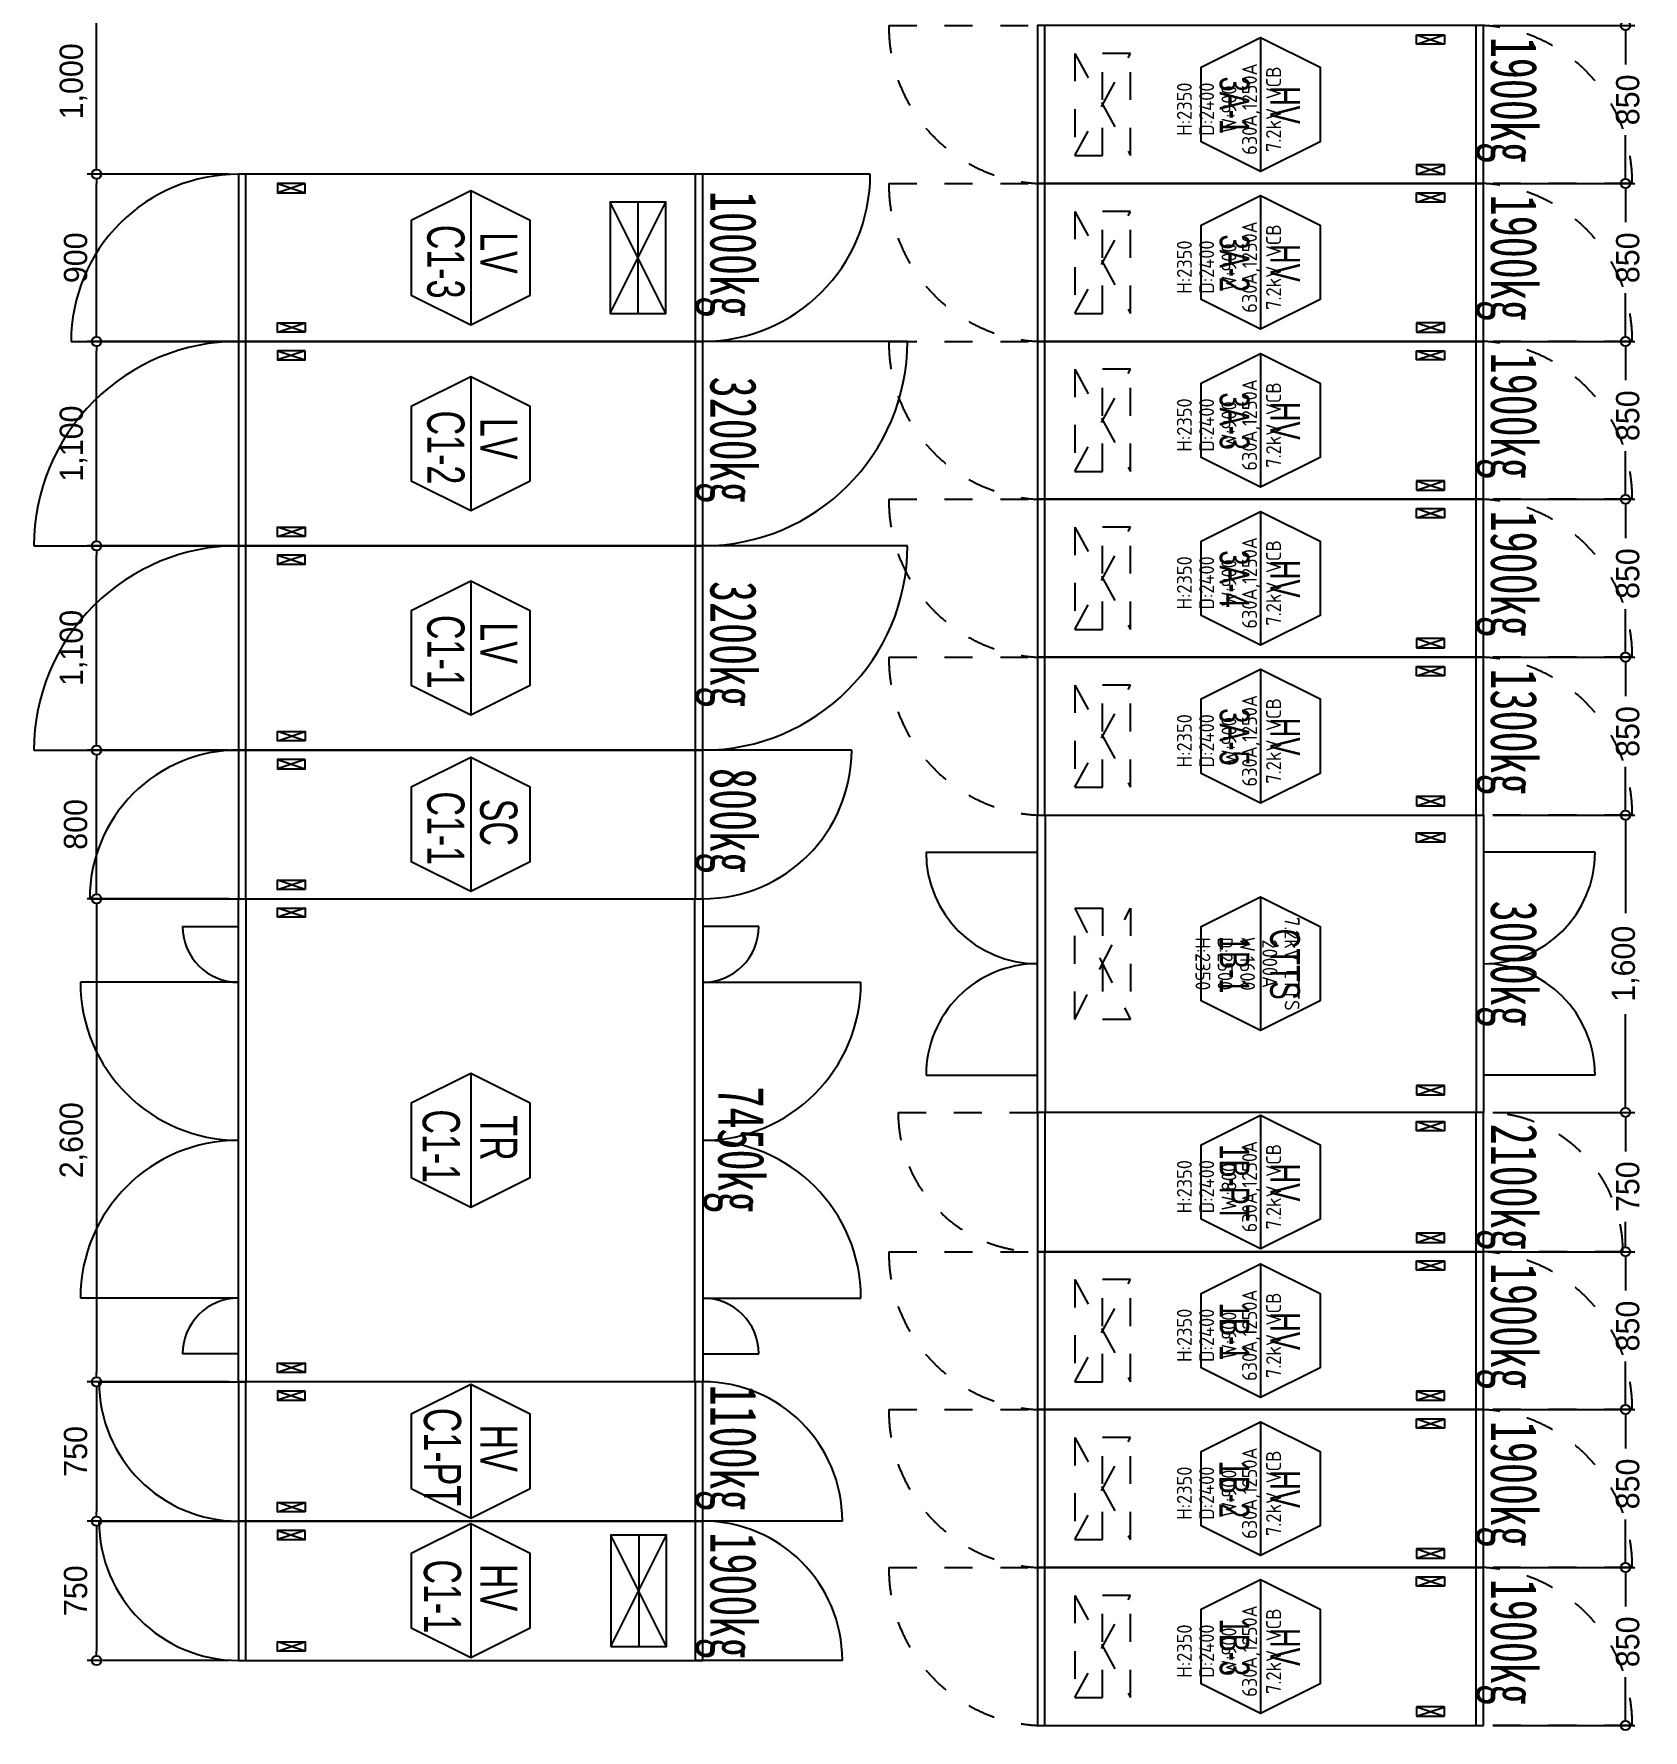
# Model space of a CAD drawing. Header units: millimetres. Extents: x 89978 to 501025, y -351975 to 837171.
# Drawn here: x 113554 to 122212, y -226170 to -217040 of the extents above; entities that cross this region are included whole.
import ezdxf
from ezdxf.enums import TextEntityAlignment as Align

# ---------------------------------------------------------------- set-up
doc = ezdxf.new("R2010")
doc.units = ezdxf.units.MM
doc.header["$LTSCALE"] = 150
doc.linetypes.add('D1', pattern=[3, 1, -1, 1])
doc.layers.get('Defpoints').update_dxf_attribs({"color": 150})
for name, color, linetype in [('------00 Switch Gear', 3, 'Continuous'), ('------00 Switch Gear_Number', 1, 'Continuous'), ('-----36 Dimension', 1, 'Continuous'), ('20251030_전기하중검토', 241, 'Continuous'), ('e-panel-name', 7, 'Continuous')]:
    doc.layers.add(name, color=color, linetype=linetype)
doc.layers.add('NOPLOT', color=191, linetype='Continuous', plot=False)
doc.styles.add('dd', font='')
doc.styles.add('ELEC', font='')
doc.styles.add('Gtx', font='')
doc.styles.add('WD', font='isocp2.shx', dxfattribs={"height": 75, "bigfont": 'whgtxt.shx'})
doc.styles.get('dd').set_extended_font_data('DotumChe')
doc.styles.get('ELEC').set_extended_font_data('Dotum')
doc.styles.get('Gtx').set_extended_font_data('Dotum')
doc.dimstyles.new('ELEC', dxfattribs={"dimscale": 100, "dimtxt": 2, "dimasz": 1, "dimexe": 2, "dimexo": 1, "dimgap": 1, "dimtad": 1, "dimdec": 0, "dimrnd": 0.25, "dimzin": 9, "dimdsep": 32, "dimlunit": 6, "dimtxsty": 'ELEC', "dimblk": 'Z_DOT', "dimcen": 3, "dimclrd": 7, "dimclre": 7, "dimclrt": 3, "dimadec": 0, "dimazin": 0, "dimtfac": 1, "dimtdec": 0, "dimtix": 1, "dimtmove": 2, "dimatfit": 1, "dimfxl": 1, "dimarcsym": 0})

# ---------------------------------------------------------------- blocks, each defined once
blk = doc.blocks.new('_DOTBLANK')
at = {"color": 0, "linetype": 'ByBlock'}
blk.add_line((-0.5, 0), (-1, 0), dxfattribs=at)
blk.add_circle((0, 0), 0.5, dxfattribs=at)
blk = doc.blocks.new('*D779')
at = {"layer": '-----36 Dimension', "color": 0, "lineweight": -2, "transparency": 16777216}
for p, q in [((114601.4, -221695), (113840.8, -221695)), ((113890.8, -221745), (113890.8, -224245)), ((114604.6, -224295), (113840.8, -224295))]:
    blk.add_line(p, q, dxfattribs=at)
at = {"layer": 'Defpoints', "color": 0, "transparency": 16777216}
for p in [(114651.4, -221695, 0), (113890.8, -224295), (114654.6, -224295, 0)]:
    blk.add_point(p, dxfattribs=at)
at = {"layer": '-----36 Dimension', "color": 0, "lineweight": -2, "transparency": 16777216, "xscale": 50, "yscale": 50, "zscale": 50}
for p, rotation in [((113890.8, -221695), 90), ((113890.8, -224295), 270)]:
    blk.add_blockref('_DOTBLANK', p, dxfattribs=dict(at, rotation=rotation))
at = {"layer": '-----36 Dimension', "color": 0, "transparency": 16777216, "insert": (113766.2, -222995), "char_height": 125, "attachment_point": 5, "rotation": 90, "style": 'Gtx'}
blk.add_mtext('2,600', dxfattribs=at)
blk = doc.blocks.new('Z_DOT')
for p, q in [((0, -2), (0, 2)), ((-2, 0), (2, 0))]:
    blk.add_line(p, q)
for radius in [2.5, 1.25]:
    blk.add_circle((0, 0), radius)
blk = doc.blocks.new('*D791')
at = {"layer": '-----36 Dimension', "color": 0, "lineweight": -2, "transparency": 16777216}
for p, q in [((121403.6, -221245), (122167.3, -221245)), ((122117.3, -221295), (122117.3, -221773.4)), ((122117.3, -222795), (122117.3, -222316.6)), ((121403.6, -222845), (122167.3, -222845))]:
    blk.add_line(p, q, dxfattribs=at)
at = {"layer": 'Defpoints', "color": 0, "transparency": 16777216}
for p in [(121353.6, -221245), (121353.6, -222845), (122117.3, -222845)]:
    blk.add_point(p, dxfattribs=at)
at = {"layer": '-----36 Dimension', "color": 0, "lineweight": -2, "transparency": 16777216, "xscale": 50, "yscale": 50, "zscale": 50}
for p, rotation in [((122117.3, -221245), 90), ((122117.3, -222845), 270)]:
    blk.add_blockref('_DOTBLANK', p, dxfattribs=dict(at, rotation=rotation))
at = {"layer": '-----36 Dimension', "color": 0, "transparency": 16777216, "insert": (122117.3, -222045), "char_height": 125, "attachment_point": 5, "rotation": 90, "style": 'Gtx'}
blk.add_mtext('1,600', dxfattribs=at)
blk = doc.blocks.new('1600X2400')
at = {"layer": '------00 Switch Gear', "linetype": 'Continuous'}
for p, q in [((-2360, 855), (-2360, 1600)), ((-42, 0), (-42, 1600)), ((-2360, 0), (-2360, 855))]:
    blk.add_line(p, q, dxfattribs=at)
at = {"layer": '------00 Switch Gear', "linetype": 'D1'}
for p, q in [((-2040, 1505), (-2190, 1455)), ((-2040, 1455), (-2190, 1505)), ((-2040, 95), (-2190, 145)), ((-2040, 145), (-2190, 95))]:
    blk.add_line(p, q, dxfattribs=at)
at = {"layer": '------00 Switch Gear'}
blk.add_lwpolyline([(0, 1600), (0, 0), (-2400, 0), (-2400, 1600)], close=True, dxfattribs=at)
at = {"layer": '------00 Switch Gear', "linetype": 'D1'}
for points in [[(-2190, 1505), (-2190, 1455), (-2040, 1455), (-2040, 1505)], [(-2190, 95), (-2190, 145), (-2040, 145), (-2040, 95)]]:
    blk.add_lwpolyline(points, close=True, dxfattribs=at)
at = {"layer": 'NOPLOT', "linetype": 'ByBlock'}
for p, q in [((-3000, 1400), (-2400, 1400)), ((600, 1400), (0, 1400)), ((-3000, 200), (-2400, 200)), ((600, 200), (0, 200))]:
    blk.add_line(p, q, dxfattribs=at)
for centre, start, end in [((-2400, 1400), 180, 270), ((0, 1400), 270, 0), ((-2400, 200), 90, 180), ((0, 200), 0, 90)]:
    blk.add_arc(centre, 600, start, end, dxfattribs=at)
blk = doc.blocks.new('*D792')
at = {"layer": '-----36 Dimension', "color": 0, "lineweight": -2, "transparency": 16777216}
for p, q in [((121403.6, -222845), (122167.3, -222845)), ((122117.3, -222895), (122117.3, -223055.7)), ((122117.3, -223545), (122117.3, -223434.2)), ((121403.6, -223595), (122167.3, -223595))]:
    blk.add_line(p, q, dxfattribs=at)
at = {"layer": 'Defpoints', "color": 0, "transparency": 16777216}
for p in [(121353.6, -222845), (121353.6, -223595), (122117.3, -223595)]:
    blk.add_point(p, dxfattribs=at)
at = {"layer": '-----36 Dimension', "color": 0, "lineweight": -2, "transparency": 16777216, "xscale": 50, "yscale": 50, "zscale": 50}
for p, rotation in [((122117.3, -222845), 90), ((122117.3, -223595), 270)]:
    blk.add_blockref('_DOTBLANK', p, dxfattribs=dict(at, rotation=rotation))
at = {"layer": '-----36 Dimension', "color": 0, "transparency": 16777216, "insert": (122129.9, -223245), "char_height": 125, "attachment_point": 5, "rotation": 90, "style": 'Gtx'}
blk.add_mtext('750', dxfattribs=at)
blk = doc.blocks.new('750X2400')
at = {"layer": '------00 Switch Gear'}
for p, q in [((-2360, 750), (-2360, 0)), ((-42, 750), (-42, 0))]:
    blk.add_line(p, q, dxfattribs=at)
at = {"layer": '------00 Switch Gear', "linetype": 'D1'}
for p, q in [((-2040, 700), (-2190, 650)), ((-2040, 650), (-2190, 700)), ((-2040, 50), (-2190, 100)), ((-2040, 100), (-2190, 50))]:
    blk.add_line(p, q, dxfattribs=at)
at = {"layer": '------00 Switch Gear'}
blk.add_lwpolyline([(-2400, 750), (-2400, 0), (0, 0), (0, 750)], close=True, dxfattribs=at)
at = {"layer": '------00 Switch Gear', "linetype": 'D1'}
for points in [[(-2190, 700), (-2190, 650), (-2040, 650), (-2040, 700)], [(-2190, 50), (-2190, 100), (-2040, 100), (-2040, 50)]]:
    blk.add_lwpolyline(points, close=True, dxfattribs=at)
at = {"layer": 'NOPLOT', "linetype": 'D1'}
for p, q in [((-3150, 750), (-2400, 750)), ((750, 0), (0, 0))]:
    blk.add_line(p, q, dxfattribs=at)
for centre, start, end in [((-2400, 750), 180, 270), ((0, 0), 0, 90)]:
    blk.add_arc(centre, 750, start, end, dxfattribs=at)
blk = doc.blocks.new('750X2500')
at = {"layer": '------00 Switch Gear'}
for p, q in [((-3250, 750), (-2458, 750)), ((-2460, 750), (-2460, 0)), ((-40, 750), (-40, 0)), ((-210, 700), (-360, 650)), ((-360, 700), (-210, 650)), ((-210, 50), (-360, 100)), ((-360, 50), (-210, 100)), ((750, 0), (-42, 0))]:
    blk.add_line(p, q, dxfattribs=at)
for points in [[(-2500, 750), (-2500, 0), (0, 0), (0, 750)], [(-360, 700), (-210, 700), (-210, 650), (-360, 650)], [(-360, 50), (-210, 50), (-210, 100), (-360, 100)]]:
    blk.add_lwpolyline(points, close=True, dxfattribs=at)
for centre, start, end in [((-2500, 750), 180, 270), ((0, 0), 0, 90)]:
    blk.add_arc(centre, 750, start, end, dxfattribs=at)
blk = doc.blocks.new('800X2500')
at = {"layer": '------00 Switch Gear'}
for p, q in [((-2460, 800), (-2460, 0)), ((-210, 750), (-360, 700)), ((-360, 750), (-210, 700)), ((800, 800), (-42, 800)), ((-40, 800), (-40, 0)), ((-210, 50), (-360, 100)), ((-360, 50), (-210, 100)), ((-3300, 0), (-2458, 0))]:
    blk.add_line(p, q, dxfattribs=at)
for points in [[(-2500, 800), (-2500, 0), (0, 0), (0, 800)], [(-360, 750), (-210, 750), (-210, 700), (-360, 700)], [(-360, 50), (-210, 50), (-210, 100), (-360, 100)]]:
    blk.add_lwpolyline(points, close=True, dxfattribs=at)
for centre, start, end in [((-2500, 0), 90, 180), ((0, 800), 270, 0)]:
    blk.add_arc(centre, 800, start, end, dxfattribs=at)
blk = doc.blocks.new('1100X2500')
at = {"layer": '------00 Switch Gear'}
for p, q in [((-2460, 1100), (-2460, 0)), ((1100, 1100), (-42, 1100)), ((-40, 1100), (-40, 0)), ((-210, 1050), (-360, 1000)), ((-360, 1050), (-210, 1000)), ((-210, 50), (-360, 100)), ((-360, 50), (-210, 100)), ((-3600, 0), (-2458, 0))]:
    blk.add_line(p, q, dxfattribs=at)
at = {"layer": '------00 Switch Gear', "elevation": 0}
for points in [[(-2500, 1100), (-2500, 0), (0, 0), (0, 1100)], [(-360, 1050), (-210, 1050), (-210, 1000), (-360, 1000)], [(-360, 50), (-210, 50), (-210, 100), (-360, 100)]]:
    blk.add_lwpolyline(points, close=True, dxfattribs=at)
at = {"layer": '------00 Switch Gear'}
for centre, start, end in [((-2500, 0), 90, 180), ((0, 1100), 270, 0)]:
    blk.add_arc(centre, 1100, start, end, dxfattribs=at)
blk = doc.blocks.new('900X2500')
at = {"layer": '------00 Switch Gear'}
for p, q in [((-2460, 900), (-2460, 0)), ((-210, 850), (-360, 800)), ((-360, 850), (-210, 800)), ((900, 900), (-42, 900)), ((-40, 900), (-40, 0)), ((-210, 50), (-360, 100)), ((-360, 50), (-210, 100)), ((-3400, 0), (-2458, 0))]:
    blk.add_line(p, q, dxfattribs=at)
at = {"layer": '------00 Switch Gear', "elevation": 0}
for points in [[(-2500, 900), (-2500, 0), (0, 0), (0, 900)], [(-360, 850), (-210, 850), (-210, 800), (-360, 800)], [(-360, 50), (-210, 50), (-210, 100), (-360, 100)]]:
    blk.add_lwpolyline(points, close=True, dxfattribs=at)
at = {"layer": '------00 Switch Gear'}
for centre, start, end in [((-2500, 0), 90, 180), ((0, 900), 270, 0)]:
    blk.add_arc(centre, 900, start, end, dxfattribs=at)
blk = doc.blocks.new('*D803')
at = {"layer": '-----36 Dimension', "color": 0, "lineweight": -2, "transparency": 16777216}
for p, q in [((114604.6, -224295), (113840.8, -224295)), ((113890.8, -224345), (113890.8, -224995)), ((114603.6, -225045), (113840.8, -225045))]:
    blk.add_line(p, q, dxfattribs=at)
at = {"layer": 'Defpoints', "color": 0, "transparency": 16777216}
for p in [(114654.6, -224295), (113890.8, -225045), (114653.6, -225045)]:
    blk.add_point(p, dxfattribs=at)
at = {"layer": '-----36 Dimension', "color": 0, "lineweight": -2, "transparency": 16777216, "xscale": 50, "yscale": 50, "zscale": 50}
for p, rotation in [((113890.8, -224295), 90), ((113890.8, -225045), 270)]:
    blk.add_blockref('_DOTBLANK', p, dxfattribs=dict(at, rotation=rotation))
at = {"layer": '-----36 Dimension', "color": 0, "transparency": 16777216, "insert": (113778.2, -224670), "char_height": 125, "attachment_point": 5, "rotation": 90, "style": 'Gtx'}
blk.add_mtext('750', dxfattribs=at)
blk = doc.blocks.new('*D804')
at = {"layer": '-----36 Dimension', "color": 0, "lineweight": -2, "transparency": 16777216}
for p, q in [((114603.6, -225045), (113840.8, -225045)), ((113890.8, -225095), (113890.8, -225745)), ((114603.6, -225795), (113840.8, -225795))]:
    blk.add_line(p, q, dxfattribs=at)
at = {"layer": 'Defpoints', "color": 0, "transparency": 16777216}
for p in [(114653.6, -225045), (113890.8, -225795), (114653.6, -225795)]:
    blk.add_point(p, dxfattribs=at)
at = {"layer": '-----36 Dimension', "color": 0, "lineweight": -2, "transparency": 16777216, "xscale": 50, "yscale": 50, "zscale": 50}
for p, rotation in [((113890.8, -225045), 90), ((113890.8, -225795), 270)]:
    blk.add_blockref('_DOTBLANK', p, dxfattribs=dict(at, rotation=rotation))
at = {"layer": '-----36 Dimension', "color": 0, "transparency": 16777216, "insert": (113778.2, -225420), "char_height": 125, "attachment_point": 5, "rotation": 90, "style": 'Gtx'}
blk.add_mtext('750', dxfattribs=at)
blk = doc.blocks.new('*D814')
at = {"layer": '-----36 Dimension', "color": 0, "lineweight": -2, "transparency": 16777216}
for p, q in [((114603.6, -220895), (113840.8, -220895)), ((113890.8, -221645), (113890.8, -220945)), ((114601.4, -221695), (113840.8, -221695))]:
    blk.add_line(p, q, dxfattribs=at)
at = {"layer": 'Defpoints', "color": 0, "transparency": 16777216}
for p in [(113890.8, -220895), (114653.6, -220895), (114651.4, -221695)]:
    blk.add_point(p, dxfattribs=at)
at = {"layer": '-----36 Dimension', "color": 0, "lineweight": -2, "transparency": 16777216, "xscale": 50, "yscale": 50, "zscale": 50}
for p, rotation in [((113890.8, -220895), 90), ((113890.8, -221695), 270)]:
    blk.add_blockref('_DOTBLANK', p, dxfattribs=dict(at, rotation=rotation))
at = {"layer": '-----36 Dimension', "color": 0, "transparency": 16777216, "insert": (113778.2, -221295), "char_height": 125, "attachment_point": 5, "rotation": 90, "style": 'Gtx'}
blk.add_mtext('800', dxfattribs=at)
blk = doc.blocks.new('*D892')
at = {"layer": '-----36 Dimension', "color": 0, "lineweight": -2, "transparency": 16777216}
for p, q in [((114603.6, -219795), (113840.8, -219795)), ((113890.8, -220845), (113890.8, -219845)), ((114603.6, -220895), (113840.8, -220895))]:
    blk.add_line(p, q, dxfattribs=at)
at = {"layer": 'Defpoints', "color": 0, "transparency": 16777216}
for p in [(113890.8, -219795), (114653.6, -219795), (114653.6, -220895)]:
    blk.add_point(p, dxfattribs=at)
at = {"layer": '-----36 Dimension', "color": 0, "lineweight": -2, "transparency": 16777216, "xscale": 50, "yscale": 50, "zscale": 50}
for p, rotation in [((113890.8, -219795), 90), ((113890.8, -220895), 270)]:
    blk.add_blockref('_DOTBLANK', p, dxfattribs=dict(at, rotation=rotation))
at = {"layer": '-----36 Dimension', "color": 0, "transparency": 16777216, "insert": (113766.2, -220345), "char_height": 125, "attachment_point": 5, "rotation": 90, "style": 'Gtx'}
blk.add_mtext('1,100', dxfattribs=at)
blk = doc.blocks.new('*D893')
at = {"layer": '-----36 Dimension', "color": 0, "lineweight": -2, "transparency": 16777216}
for p, q in [((114603.6, -218695), (113840.8, -218695)), ((113890.8, -219745), (113890.8, -218745)), ((114603.6, -219795), (113840.8, -219795))]:
    blk.add_line(p, q, dxfattribs=at)
at = {"layer": 'Defpoints', "color": 0, "transparency": 16777216}
for p in [(113890.8, -218695), (114653.6, -218695), (114653.6, -219795)]:
    blk.add_point(p, dxfattribs=at)
at = {"layer": '-----36 Dimension', "color": 0, "lineweight": -2, "transparency": 16777216, "xscale": 50, "yscale": 50, "zscale": 50}
for p, rotation in [((113890.8, -218695), 90), ((113890.8, -219795), 270)]:
    blk.add_blockref('_DOTBLANK', p, dxfattribs=dict(at, rotation=rotation))
at = {"layer": '-----36 Dimension', "color": 0, "transparency": 16777216, "insert": (113766.2, -219245), "char_height": 125, "attachment_point": 5, "rotation": 90, "style": 'Gtx'}
blk.add_mtext('1,100', dxfattribs=at)
blk = doc.blocks.new('*D894')
at = {"layer": '-----36 Dimension', "color": 0, "lineweight": -2, "transparency": 16777216}
for p, q in [((114603.6, -217795), (113840.8, -217795)), ((113890.8, -218645), (113890.8, -217845)), ((114603.6, -218695), (113840.8, -218695))]:
    blk.add_line(p, q, dxfattribs=at)
at = {"layer": 'Defpoints', "color": 0, "transparency": 16777216}
for p in [(113890.8, -217795), (114653.6, -217795), (114653.6, -218695)]:
    blk.add_point(p, dxfattribs=at)
at = {"layer": '-----36 Dimension', "color": 0, "lineweight": -2, "transparency": 16777216, "xscale": 50, "yscale": 50, "zscale": 50}
for p, rotation in [((113890.8, -217795), 90), ((113890.8, -218695), 270)]:
    blk.add_blockref('_DOTBLANK', p, dxfattribs=dict(at, rotation=rotation))
at = {"layer": '-----36 Dimension', "color": 0, "transparency": 16777216, "insert": (113778.2, -218245), "char_height": 125, "attachment_point": 5, "rotation": 90, "style": 'Gtx'}
blk.add_mtext('900', dxfattribs=at)
blk = doc.blocks.new('*D895')
at = {"layer": '-----36 Dimension', "color": 0, "lineweight": -2, "transparency": 16777216}
for p, q in [((114603.6, -216795), (113840.8, -216795)), ((113890.8, -217745), (113890.8, -216845)), ((114603.6, -217795), (113840.8, -217795))]:
    blk.add_line(p, q, dxfattribs=at)
at = {"layer": 'Defpoints', "color": 0, "transparency": 16777216}
for p in [(113890.8, -216795), (114653.6, -216795), (114653.6, -217795)]:
    blk.add_point(p, dxfattribs=at)
at = {"layer": '-----36 Dimension', "color": 0, "lineweight": -2, "transparency": 16777216, "xscale": 50, "yscale": 50, "zscale": 50}
for p, rotation in [((113890.8, -216795), 90), ((113890.8, -217795), 270)]:
    blk.add_blockref('_DOTBLANK', p, dxfattribs=dict(at, rotation=rotation))
at = {"layer": '-----36 Dimension', "color": 0, "transparency": 16777216, "insert": (113766.2, -217295), "char_height": 125, "attachment_point": 5, "rotation": 90, "style": 'Gtx'}
blk.add_mtext('1,000', dxfattribs=at)
blk = doc.blocks.new('*D2949')
at = {"layer": '-----36 Dimension', "color": 0, "lineweight": -2, "transparency": 16777216}
for p, q in [((121403.6, -216995), (122167.3, -216995)), ((122117.3, -217045), (122117.3, -217204.1)), ((122117.3, -217795), (122117.3, -217585.8)), ((121403.6, -217845), (122167.3, -217845))]:
    blk.add_line(p, q, dxfattribs=at)
at = {"layer": 'Defpoints', "color": 0, "transparency": 16777216}
for p in [(121353.6, -216995), (121353.6, -217845), (122117.3, -217845)]:
    blk.add_point(p, dxfattribs=at)
at = {"layer": '-----36 Dimension', "color": 0, "lineweight": -2, "transparency": 16777216, "xscale": 50, "yscale": 50, "zscale": 50}
for p, rotation in [((122117.3, -216995), 90), ((122117.3, -217845), 270)]:
    blk.add_blockref('_DOTBLANK', p, dxfattribs=dict(at, rotation=rotation))
at = {"layer": '-----36 Dimension', "color": 0, "transparency": 16777216, "insert": (122129.9, -217395), "char_height": 125, "attachment_point": 5, "rotation": 90, "style": 'Gtx'}
blk.add_mtext('850', dxfattribs=at)
blk = doc.blocks.new('850X2400')
at = {"layer": '------00 Switch Gear'}
for p, q in [((-2360, 850), (-2360, 0)), ((-40, 850), (-40, 0))]:
    blk.add_line(p, q, dxfattribs=at)
at = {"layer": '------00 Switch Gear', "linetype": 'D1'}
for p, q in [((-2040, 800), (-2190, 750)), ((-2040, 750), (-2190, 800)), ((-2040, 50), (-2190, 100)), ((-2040, 100), (-2190, 50))]:
    blk.add_line(p, q, dxfattribs=at)
at = {"layer": '------00 Switch Gear'}
blk.add_lwpolyline([(-2400, 850), (-2400, 0), (0, 0), (0, 850)], close=True, dxfattribs=at)
at = {"layer": '------00 Switch Gear', "linetype": 'D1'}
for points in [[(-2190, 800), (-2190, 750), (-2040, 750), (-2040, 800)], [(-2190, 50), (-2190, 100), (-2040, 100), (-2040, 50)]]:
    blk.add_lwpolyline(points, close=True, dxfattribs=at)
at = {"layer": 'NOPLOT', "linetype": 'D1'}
for p, q in [((-3200, 850), (-2400, 850)), ((800, 0), (0, 0))]:
    blk.add_line(p, q, dxfattribs=at)
for centre, start, end in [((-2356, 842.9), 179.51561, 267.01298), ((-44, 7.1), 359.51561, 87.01298)]:
    blk.add_arc(centre, 844, start, end, dxfattribs=at)
blk = doc.blocks.new('*D2955')
at = {"layer": '-----36 Dimension', "color": 0, "lineweight": -2, "transparency": 16777216}
for p, q in [((121403.6, -217845), (122167.3, -217845)), ((122117.3, -217895), (122117.3, -218054.1)), ((122117.3, -218645), (122117.3, -218435.8)), ((121403.6, -218695), (122167.3, -218695))]:
    blk.add_line(p, q, dxfattribs=at)
at = {"layer": 'Defpoints', "color": 0, "transparency": 16777216}
for p in [(121353.6, -217845), (121353.6, -218695), (122117.3, -218695)]:
    blk.add_point(p, dxfattribs=at)
at = {"layer": '-----36 Dimension', "color": 0, "lineweight": -2, "transparency": 16777216, "xscale": 50, "yscale": 50, "zscale": 50}
for p, rotation in [((122117.3, -217845), 90), ((122117.3, -218695), 270)]:
    blk.add_blockref('_DOTBLANK', p, dxfattribs=dict(at, rotation=rotation))
at = {"layer": '-----36 Dimension', "color": 0, "transparency": 16777216, "insert": (122129.9, -218245), "char_height": 125, "attachment_point": 5, "rotation": 90, "style": 'Gtx'}
blk.add_mtext('850', dxfattribs=at)
blk = doc.blocks.new('*D2956')
at = {"layer": '-----36 Dimension', "color": 0, "lineweight": -2, "transparency": 16777216}
for p, q in [((121403.6, -218695), (122167.3, -218695)), ((122117.3, -218745), (122117.3, -218904.1)), ((122117.3, -219495), (122117.3, -219285.8)), ((121403.6, -219545), (122167.3, -219545))]:
    blk.add_line(p, q, dxfattribs=at)
at = {"layer": 'Defpoints', "color": 0, "transparency": 16777216}
for p in [(121353.6, -218695), (121353.6, -219545), (122117.3, -219545)]:
    blk.add_point(p, dxfattribs=at)
at = {"layer": '-----36 Dimension', "color": 0, "lineweight": -2, "transparency": 16777216, "xscale": 50, "yscale": 50, "zscale": 50}
for p, rotation in [((122117.3, -218695), 90), ((122117.3, -219545), 270)]:
    blk.add_blockref('_DOTBLANK', p, dxfattribs=dict(at, rotation=rotation))
at = {"layer": '-----36 Dimension', "color": 0, "transparency": 16777216, "insert": (122129.9, -219095), "char_height": 125, "attachment_point": 5, "rotation": 90, "style": 'Gtx'}
blk.add_mtext('850', dxfattribs=at)
blk = doc.blocks.new('*D2957')
at = {"layer": '-----36 Dimension', "color": 0, "lineweight": -2, "transparency": 16777216}
for p, q in [((121403.6, -219545), (122167.3, -219545)), ((122117.3, -219595), (122117.3, -219754.1)), ((122117.3, -220345), (122117.3, -220135.8)), ((121403.6, -220395), (122167.3, -220395))]:
    blk.add_line(p, q, dxfattribs=at)
at = {"layer": 'Defpoints', "color": 0, "transparency": 16777216}
for p in [(121353.6, -219545), (121353.6, -220395), (122117.3, -220395)]:
    blk.add_point(p, dxfattribs=at)
at = {"layer": '-----36 Dimension', "color": 0, "lineweight": -2, "transparency": 16777216, "xscale": 50, "yscale": 50, "zscale": 50}
for p, rotation in [((122117.3, -219545), 90), ((122117.3, -220395), 270)]:
    blk.add_blockref('_DOTBLANK', p, dxfattribs=dict(at, rotation=rotation))
at = {"layer": '-----36 Dimension', "color": 0, "transparency": 16777216, "insert": (122129.9, -219945), "char_height": 125, "attachment_point": 5, "rotation": 90, "style": 'Gtx'}
blk.add_mtext('850', dxfattribs=at)
blk = doc.blocks.new('*D2958')
at = {"layer": '-----36 Dimension', "color": 0, "lineweight": -2, "transparency": 16777216}
for p, q in [((121403.6, -220395), (122167.3, -220395)), ((122117.3, -220445), (122117.3, -220604.1)), ((122117.3, -221195), (122117.3, -220985.8)), ((121403.6, -221245), (122167.3, -221245))]:
    blk.add_line(p, q, dxfattribs=at)
at = {"layer": 'Defpoints', "color": 0, "transparency": 16777216}
for p in [(121353.6, -220395), (121353.6, -221245), (122117.3, -221245)]:
    blk.add_point(p, dxfattribs=at)
at = {"layer": '-----36 Dimension', "color": 0, "lineweight": -2, "transparency": 16777216, "xscale": 50, "yscale": 50, "zscale": 50}
for p, rotation in [((122117.3, -220395), 90), ((122117.3, -221245), 270)]:
    blk.add_blockref('_DOTBLANK', p, dxfattribs=dict(at, rotation=rotation))
at = {"layer": '-----36 Dimension', "color": 0, "transparency": 16777216, "insert": (122129.9, -220795), "char_height": 125, "attachment_point": 5, "rotation": 90, "style": 'Gtx'}
blk.add_mtext('850', dxfattribs=at)
blk = doc.blocks.new('*D2965')
at = {"layer": '-----36 Dimension', "color": 0, "lineweight": -2, "transparency": 16777216}
for p, q in [((121403.6, -224445), (122167.3, -224445)), ((122117.3, -224495), (122117.3, -224654.1)), ((122117.3, -225245), (122117.3, -225035.8)), ((121403.6, -225295), (122167.3, -225295))]:
    blk.add_line(p, q, dxfattribs=at)
at = {"layer": 'Defpoints', "color": 0, "transparency": 16777216}
for p in [(121353.6, -224445), (121353.6, -225295), (122117.3, -225295)]:
    blk.add_point(p, dxfattribs=at)
at = {"layer": '-----36 Dimension', "color": 0, "lineweight": -2, "transparency": 16777216, "xscale": 50, "yscale": 50, "zscale": 50}
for p, rotation in [((122117.3, -224445), 90), ((122117.3, -225295), 270)]:
    blk.add_blockref('_DOTBLANK', p, dxfattribs=dict(at, rotation=rotation))
at = {"layer": '-----36 Dimension', "color": 0, "transparency": 16777216, "insert": (122129.9, -224845), "char_height": 125, "attachment_point": 5, "rotation": 90, "style": 'Gtx'}
blk.add_mtext('850', dxfattribs=at)
blk = doc.blocks.new('*D2963')
at = {"layer": '-----36 Dimension', "color": 0, "lineweight": -2, "transparency": 16777216}
for p, q in [((121403.6, -223595), (122167.3, -223595)), ((122117.3, -223645), (122117.3, -223804.1)), ((122117.3, -224395), (122117.3, -224185.8)), ((121403.6, -224445), (122167.3, -224445))]:
    blk.add_line(p, q, dxfattribs=at)
at = {"layer": 'Defpoints', "color": 0, "transparency": 16777216}
for p in [(121353.6, -223595), (121353.6, -224445), (122117.3, -224445)]:
    blk.add_point(p, dxfattribs=at)
at = {"layer": '-----36 Dimension', "color": 0, "lineweight": -2, "transparency": 16777216, "xscale": 50, "yscale": 50, "zscale": 50}
for p, rotation in [((122117.3, -223595), 90), ((122117.3, -224445), 270)]:
    blk.add_blockref('_DOTBLANK', p, dxfattribs=dict(at, rotation=rotation))
at = {"layer": '-----36 Dimension', "color": 0, "transparency": 16777216, "insert": (122129.9, -223995), "char_height": 125, "attachment_point": 5, "rotation": 90, "style": 'Gtx'}
blk.add_mtext('850', dxfattribs=at)
blk = doc.blocks.new('*D2964')
at = {"layer": '-----36 Dimension', "color": 0, "lineweight": -2, "transparency": 16777216}
for p, q in [((121403.6, -225295), (122167.3, -225295)), ((122117.3, -225345), (122117.3, -225504.1)), ((122117.3, -226095), (122117.3, -225885.8)), ((121403.6, -226145), (122167.3, -226145))]:
    blk.add_line(p, q, dxfattribs=at)
at = {"layer": 'Defpoints', "color": 0, "transparency": 16777216}
for p in [(121353.6, -225295), (121353.6, -226145), (122117.3, -226145)]:
    blk.add_point(p, dxfattribs=at)
at = {"layer": '-----36 Dimension', "color": 0, "lineweight": -2, "transparency": 16777216, "xscale": 50, "yscale": 50, "zscale": 50}
for p, rotation in [((122117.3, -225295), 90), ((122117.3, -226145), 270)]:
    blk.add_blockref('_DOTBLANK', p, dxfattribs=dict(at, rotation=rotation))
at = {"layer": '-----36 Dimension', "color": 0, "transparency": 16777216, "insert": (122129.9, -225695), "char_height": 125, "attachment_point": 5, "rotation": 90, "style": 'Gtx'}
blk.add_mtext('850', dxfattribs=at)

msp = doc.modelspace()

# ---------------------------------------------------------------- linework, layer by layer
at = {"layer": '------00 Switch Gear'}
for p, q in [((114695.6, -224295, 0), (114695.6, -221695, 0)), ((115013.6, -221795, 0), (114863.6, -221745, 0)), ((115013.6, -221745, 0), (114863.6, -221795, 0)), ((117109.6, -224295, 0), (117109.6, -221695, 0)), ((114353.6, -221845, 0), (114653.6, -221845, 0)), ((117453.6, -221845, 0), (117153.6, -221845, 0)), ((114653.6, -222145, 0), (113803.6, -222145, 0)), ((117153.6, -222145, 0), (118003.6, -222145, 0)), ((114653.6, -223845, 0), (113803.6, -223845, 0)), ((117153.6, -223845, 0), (118003.6, -223845, 0)), ((114653.6, -224145, 0), (114353.6, -224145, 0)), ((115013.6, -224245, 0), (114863.6, -224195, 0)), ((115013.6, -224195, 0), (114863.6, -224245, 0)), ((117153.6, -224145, 0), (117453.6, -224145, 0))]:
    msp.add_line(p, q, dxfattribs=at)
at = {"layer": '------00 Switch Gear', "elevation": 0}
for points in [[(114653.6, -224295), (114653.6, -221695), (117153.6, -221695), (117153.6, -224295)], [(114863.6, -221795), (114863.6, -221745), (115013.6, -221745), (115013.6, -221795)], [(114863.6, -224245), (114863.6, -224195), (115013.6, -224195), (115013.6, -224245)]]:
    msp.add_lwpolyline(points, close=True, dxfattribs=at)
at = {"layer": '------00 Switch Gear'}
for centre, radius, start, end in [((114653.6, -221845, 0), 300, 180, 270), ((117153.6, -221845, 0), 300, 270, 0), ((114653.6, -222145, 0), 850, 180, 270), ((117153.6, -222145, 0), 850, 270, 0), ((114653.6, -223845, 0), 850, 90, 180), ((117153.6, -223845, 0), 850, 0, 90), ((114653.6, -224145, 0), 300, 90, 180), ((117153.6, -224145, 0), 300, 0, 90)]:
    msp.add_arc(centre, radius, start, end, dxfattribs=at)
at = {"layer": '------00 Switch Gear_Number', "color": 1, "lineweight": -2}
for points in [[(120153.6, -217060), (120153.6, -217780), (119833.6, -217620.3), (119833.6, -217219.6), (120153.6, -217060), (120473.6, -217219.6), (120473.6, -217620.3), (120153.6, -217780)], [(120153.6, -217910), (120153.6, -218630), (119833.6, -218470.3), (119833.6, -218069.6), (120153.6, -217910), (120473.6, -218069.6), (120473.6, -218470.3), (120153.6, -218630)], [(120153.6, -218760), (120153.6, -219480), (119833.6, -219320.3), (119833.6, -218919.6), (120153.6, -218760), (120473.6, -218919.6), (120473.6, -219320.3), (120153.6, -219480)], [(120153.6, -219610), (120153.6, -220330), (119833.6, -220170.3), (119833.6, -219769.6), (120153.6, -219610), (120473.6, -219769.6), (120473.6, -220170.3), (120153.6, -220330)], [(120153.6, -220460), (120153.6, -221180), (119833.6, -221020.3), (119833.6, -220619.6), (120153.6, -220460), (120473.6, -220619.6), (120473.6, -221020.3), (120153.6, -221180)], [(120153.6, -221685), (120153.6, -222405), (119833.6, -222245.3), (119833.6, -221844.6), (120153.6, -221685), (120473.6, -221844.6), (120473.6, -222245.3), (120153.6, -222405)], [(120153.6, -222860), (120153.6, -223580), (119833.6, -223420.3), (119833.6, -223019.6), (120153.6, -222860), (120473.6, -223019.6), (120473.6, -223420.3), (120153.6, -223580)], [(120153.6, -223660), (120153.6, -224380), (119833.6, -224220.3), (119833.6, -223819.6), (120153.6, -223660), (120473.6, -223819.6), (120473.6, -224220.3), (120153.6, -224380)], [(120153.6, -224510), (120153.6, -225230), (119833.6, -225070.3), (119833.6, -224669.6), (120153.6, -224510), (120473.6, -224669.6), (120473.6, -225070.3), (120153.6, -225230)], [(120153.6, -225360), (120153.6, -226080), (119833.6, -225920.3), (119833.6, -225519.6), (120153.6, -225360), (120473.6, -225519.6), (120473.6, -225920.3), (120153.6, -226080)]]:
    msp.add_lwpolyline(points, dxfattribs=at)
at = {"layer": '------00 Switch Gear_Number', "color": 1}
for points in [[(115903.6, -217885), (115903.6, -218605), (116223.6, -218445.3), (116223.6, -218044.6), (115903.6, -217885), (115583.6, -218044.6), (115583.6, -218445.3), (115903.6, -218605)], [(115903.6, -218885), (115903.6, -219605), (116223.6, -219445.3), (116223.6, -219044.6), (115903.6, -218885), (115583.6, -219044.6), (115583.6, -219445.3), (115903.6, -219605)], [(115903.6, -219985), (115903.6, -220705), (116223.6, -220545.3), (116223.6, -220144.6), (115903.6, -219985), (115583.6, -220144.6), (115583.6, -220545.3), (115903.6, -220705)], [(115903.6, -220935), (115903.6, -221655), (116223.6, -221495.3), (116223.6, -221094.6), (115903.6, -220935), (115583.6, -221094.6), (115583.6, -221495.3), (115903.6, -221655)]]:
    msp.add_lwpolyline(points, dxfattribs=at)
at = {"layer": '------00 Switch Gear_Number', "color": 1, "elevation": 0}
for points in [[(115903.6, -222635), (115903.6, -223355), (116223.6, -223195.3), (116223.6, -222794.6), (115903.6, -222635), (115583.6, -222794.6), (115583.6, -223195.3), (115903.6, -223355)], [(115903.6, -224310), (115903.6, -225030), (116223.6, -224870.3), (116223.6, -224469.6), (115903.6, -224310), (115583.6, -224469.6), (115583.6, -224870.3), (115903.6, -225030)], [(115903.6, -225060), (115903.6, -225780), (116223.6, -225620.3), (116223.6, -225219.6), (115903.6, -225060), (115583.6, -225219.6), (115583.6, -225620.3), (115903.6, -225780)]]:
    msp.add_lwpolyline(points, dxfattribs=at)
at = {"layer": 'NOPLOT', "linetype": 'D1'}
for p, q in [((119153.6, -217695), (119453.6, -217145)), ((119153.6, -217145), (119453.6, -217695)), ((119303.6, -217695), (119303.6, -217145)), ((119153.6, -218545), (119453.6, -217995)), ((119153.6, -217995), (119453.6, -218545)), ((119303.6, -218545), (119303.6, -217995)), ((119153.6, -219395), (119453.6, -218845)), ((119153.6, -218845), (119453.6, -219395)), ((119303.6, -219395), (119303.6, -218845)), ((119153.6, -220245), (119453.6, -219695)), ((119153.6, -219695), (119453.6, -220245)), ((119303.6, -220245), (119303.6, -219695)), ((119153.6, -221095), (119453.6, -220545)), ((119153.6, -220545), (119453.6, -221095)), ((119303.6, -221095), (119303.6, -220545)), ((119153.6, -221745), (119453.6, -222345)), ((119153.6, -222345), (119453.6, -221745)), ((119303.6, -221745), (119303.6, -222345)), ((119153.6, -224295), (119453.6, -223745)), ((119153.6, -223745), (119453.6, -224295)), ((119303.6, -224295), (119303.6, -223745)), ((119153.6, -225145), (119453.6, -224595)), ((119153.6, -224595), (119453.6, -225145)), ((119303.6, -225145), (119303.6, -224595)), ((119153.6, -225995), (119453.6, -225445)), ((119153.6, -225445), (119453.6, -225995)), ((119303.6, -225995), (119303.6, -225445))]:
    msp.add_line(p, q, dxfattribs=at)
at = {"layer": 'NOPLOT'}
for p, q in [((116653.6, -218545), (116953.6, -217945)), ((116953.6, -218545), (116653.6, -217945)), ((116803.6, -217945), (116803.6, -218545)), ((116657.6, -225720), (116957.6, -225120)), ((116957.6, -225720), (116657.6, -225120)), ((116807.6, -225120), (116807.6, -225720))]:
    msp.add_line(p, q, dxfattribs=at)
at = {"layer": 'NOPLOT', "linetype": 'D1'}
for points in [[(119453.6, -217695), (119453.6, -217145), (119153.6, -217145), (119153.6, -217695)], [(119453.6, -218545), (119453.6, -217995), (119153.6, -217995), (119153.6, -218545)], [(119453.6, -219395), (119453.6, -218845), (119153.6, -218845), (119153.6, -219395)], [(119453.6, -220245), (119453.6, -219695), (119153.6, -219695), (119153.6, -220245)], [(119453.6, -221095), (119453.6, -220545), (119153.6, -220545), (119153.6, -221095)], [(119453.6, -221745), (119453.6, -222345), (119153.6, -222345), (119153.6, -221745)], [(119453.6, -224295), (119453.6, -223745), (119153.6, -223745), (119153.6, -224295)], [(119453.6, -225145), (119453.6, -224595), (119153.6, -224595), (119153.6, -225145)], [(119453.6, -225995), (119453.6, -225445), (119153.6, -225445), (119153.6, -225995)]]:
    msp.add_lwpolyline(points, close=True, dxfattribs=at)
at = {"layer": 'NOPLOT', "elevation": 0}
msp.add_lwpolyline([(116653.6, -218545), (116953.6, -218545), (116953.6, -217945), (116653.6, -217945)], close=True, dxfattribs=at)
at = {"layer": 'NOPLOT'}
msp.add_lwpolyline([(116657.6, -225720), (116957.6, -225720), (116957.6, -225120), (116657.6, -225120)], close=True, dxfattribs=at)

# ---------------------------------------------------------------- block references
at = {"layer": '------00 Switch Gear', "rotation": 180}
for name, p in [('900X2500', (114653.6, -217795)), ('1100X2500', (114653.6, -218695)), ('1100X2500', (114653.6, -219795)), ('800X2500', (114653.6, -220895)), ('1600X2400', (118953.6, -221245)), ('750X2400', (118953.6, -222845)), ('750X2500', (114653.6, -224295)), ('750X2500', (114653.6, -225045))]:
    msp.add_blockref(name, p, dxfattribs=at)
at = {"layer": 'e-panel-name', "rotation": 180}
for p in [(118953.6, -216995), (118953.6, -217845), (118953.6, -218695), (118953.6, -219545), (118953.6, -220395), (118953.6, -223595), (118953.6, -224445), (118953.6, -225295)]:
    msp.add_blockref('850X2400', p, dxfattribs=at)

# ---------------------------------------------------------------- texts
at = {"layer": '------00 Switch Gear_Number', "color": 7, "lineweight": -2, "style": 'ELEC', "width": 0.7}
for s, p in [('3A-1', (120013.9, -217424.4)), ('HV', (120285.6, -217422.5)), ('3A-2', (120013.9, -218274.4)), ('HV', (120285.6, -218272.5)), ('3A-3', (120013.9, -219124.4)), ('HV', (120285.6, -219122.5)), ('3A-4', (120013.9, -219974.4)), ('HV', (120285.6, -219972.5)), ('3A-5', (120013.9, -220824.4)), ('HV', (120285.6, -220822.5)), ('1B-1', (120013.9, -222049.4)), ('CTTS', (120285.6, -222047.5)), ('1B-PT', (120013.9, -223224.4)), ('HV', (120285.6, -223222.5)), ('1B-1', (120013.9, -224024.4)), ('HV', (120285.6, -224022.5)), ('1B-2', (120013.9, -224874.4)), ('HV', (120285.6, -224872.5)), ('1B-3', (120013.9, -225724.4)), ('HV', (120285.6, -225722.5))]:
    msp.add_text(s, height=160, rotation=270, dxfattribs=at).set_placement(p, align=Align.MIDDLE)
at = {"layer": '------00 Switch Gear_Number', "color": 0, "style": 'ELEC', "width": 0.7}
for s, p in [('C1-3', (115770.1, -218265.8)), ('LV', (116054.8, -218219)), ('C1-2', (115770.1, -219265.8)), ('LV', (116054.8, -219219)), ('C1-1', (115770.1, -220365.8)), ('LV', (116054.8, -220319)), ('C1-1', (115770.1, -221315.8)), ('SC', (116054.8, -221284)), ('C1-1', (115745.3, -223027.5, 0)), ('TR', (116054.8, -222982.8, 0)), ('C1-PT', (115751.9, -224700)), ('HV', (116054.7, -224653.2)), ('C1-1', (115751.9, -225450)), ('HV', (116054.7, -225403.2))]:
    msp.add_text(s, height=200, rotation=270, dxfattribs=at).set_placement(p, align=Align.MIDDLE_CENTER)
at = {"layer": '20251030_전기하중검토', "style": 'dd', "width": 0.7}
for s, p in [('1900kg', (121483, -217395)), ('1000kg', (117283, -218224.3)), ('1900kg', (121483, -218245)), ('1900kg', (121483, -219095)), ('3200kg', (117283, -219224.3)), ('1900kg', (121483, -219945)), ('3200kg', (117283, -220324.3)), ('1300kg', (121483, -220795)), ('800kg', (117283, -221274.3)), ('3000kg', (121483, -222045)), ('7450kg', (117325, -223045, 0)), ('2100kg', (121483, -223245)), ('1900kg', (121483, -223995)), ('1100kg', (117283, -224649.3)), ('1900kg', (121483, -224845)), ('1900kg', (117283, -225445)), ('1900kg', (121483, -225695))]:
    msp.add_text(s, height=250, rotation=270, dxfattribs=at).set_placement(p, align=Align.MIDDLE)
at = {"layer": 'NOPLOT', "linetype": 'D1', "style": 'WD'}
for s, rotation, p in [('630A,1250A', 90, (120103.6, -217445)), ('7.2kV VCB', 90, (120223.6, -217445)), ('H:2350', 90, (119743.6, -217445)), ('D:2400', 90, (119863.6, -217445)), ('W:900', 90, (119983.6, -217445)), ('630A,1250A', 90, (120103.6, -218295)), ('7.2kV VCB', 90, (120223.6, -218295)), ('H:2350', 90, (119743.6, -218295)), ('D:2400', 90, (119863.6, -218295)), ('W:900', 90, (119983.6, -218295)), ('630A,1250A', 90, (120103.6, -219145)), ('7.2kV VCB', 90, (120223.6, -219145)), ('H:2350', 90, (119743.6, -219145)), ('D:2400', 90, (119863.6, -219145)), ('W:900', 90, (119983.6, -219145)), ('630A,1250A', 90, (120103.6, -219995)), ('7.2kV VCB', 90, (120223.6, -219995)), ('H:2350', 90, (119743.6, -219995)), ('D:2400', 90, (119863.6, -219995)), ('W:900', 90, (119983.6, -219995)), ('630A,1250A', 90, (120103.6, -220845)), ('7.2kV VCB', 90, (120223.6, -220845)), ('H:2350', 90, (119743.6, -220845)), ('D:2400', 90, (119863.6, -220845)), ('W:900', 90, (119983.6, -220845)), ('7.2kV CTTS', 270, (120323.6, -222045)), ('H:2350', 270, (119843.6, -222045)), ('D:2500', 270, (119963.6, -222045)), ('W:1600', 270, (120083.6, -222045)), ('2000A', 270, (120203.6, -222045)), ('630A,1250A', 90, (120103.6, -223245)), ('7.2kV VCB', 90, (120223.6, -223245)), ('H:2350', 90, (119743.6, -223245)), ('D:2400', 90, (119863.6, -223245)), ('W:800', 90, (119983.6, -223245)), ('630A,1250A', 90, (120103.6, -224045)), ('7.2kV VCB', 90, (120223.6, -224045)), ('H:2350', 90, (119743.6, -224045)), ('D:2400', 90, (119863.6, -224045)), ('W:900', 90, (119983.6, -224045)), ('630A,1250A', 90, (120103.6, -224895)), ('7.2kV VCB', 90, (120223.6, -224895)), ('H:2350', 90, (119743.6, -224895)), ('D:2400', 90, (119863.6, -224895)), ('W:900', 90, (119983.6, -224895)), ('630A,1250A', 90, (120103.6, -225745)), ('7.2kV VCB', 90, (120223.6, -225745)), ('H:2350', 90, (119743.6, -225745)), ('D:2400', 90, (119863.6, -225745)), ('W:900', 90, (119983.6, -225745))]:
    msp.add_text(s, height=80, rotation=rotation, dxfattribs=at).set_placement(p, align=Align.MIDDLE)

# ---------------------------------------------------------------- dimensions: what is measured, and where the dimension line sits
at = {"layer": '-----36 Dimension'}
for base, p1, p2, picture, middle in [((113890.8, -216795), (114653.6, -217795), (114653.6, -216795), '*D895', (113766.2, -217295)), ((113890.8, -217795), (114653.6, -218695), (114653.6, -217795), '*D894', (113778.2, -218245)), ((113890.8, -218695), (114653.6, -219795), (114653.6, -218695), '*D893', (113766.2, -219245)), ((113890.8, -219795), (114653.6, -220895), (114653.6, -219795), '*D892', (113766.2, -220345)), ((113890.8, -220895), (114651.4, -221695), (114653.6, -220895), '*D814', (113778.2, -221295)), ((113890.8, -224295, 0), (114651.4, -221695), (114654.6, -224295), '*D779', (113766.2, -222995, 0)), ((113890.8, -225045), (114654.6, -224295), (114653.6, -225045), '*D803', (113778.2, -224670)), ((113890.8, -225795), (114653.6, -225045), (114653.6, -225795), '*D804', (113778.2, -225420))]:
    dim = msp.add_linear_dim(base=base, p1=p1, p2=p2, angle=90, dimstyle='ELEC', override={"dimscale": 50, "dimtxt": 2.5, "dimexe": 1, "dimtad": 2, "dimtxsty": 'Gtx', "dimblk1": 'DOTBLANK', "dimblk2": 'DOTBLANK', "dimsah": 1, "dimclrd": 0, "dimclre": 0, "dimclrt": 0}, dxfattribs=at)
    dim.commit()
    dim.dimension.update_dxf_attribs({"geometry": picture, "text_midpoint": middle})
for base, p1, p2, picture, middle in [((122117.3, -217845), (121353.6, -216995), (121353.6, -217845), '*D2949', (122129.9, -217395)), ((122117.3, -218695), (121353.6, -217845), (121353.6, -218695), '*D2955', (122129.9, -218245)), ((122117.3, -219545), (121353.6, -218695), (121353.6, -219545), '*D2956', (122129.9, -219095)), ((122117.3, -220395), (121353.6, -219545), (121353.6, -220395), '*D2957', (122129.9, -219945)), ((122117.3, -221245), (121353.6, -220395), (121353.6, -221245), '*D2958', (122129.9, -220795)), ((122117.3, -222845), (121353.6, -221245), (121353.6, -222845), '*D791', (122117.3, -222045)), ((122117.3, -223595), (121353.6, -222845), (121353.6, -223595), '*D792', (122129.9, -223245)), ((122117.3, -224445), (121353.6, -223595), (121353.6, -224445), '*D2963', (122129.9, -223995)), ((122117.3, -225295), (121353.6, -224445), (121353.6, -225295), '*D2965', (122129.9, -224845)), ((122117.3, -226145), (121353.6, -225295), (121353.6, -226145), '*D2964', (122129.9, -225695))]:
    dim = msp.add_linear_dim(base=base, p1=p1, p2=p2, angle=90, dimstyle='ELEC', override={"dimscale": 50, "dimtxt": 2.5, "dimexe": 1, "dimtad": 2, "dimtxsty": 'Gtx', "dimblk1": 'DOTBLANK', "dimblk2": 'DOTBLANK', "dimsah": 1, "dimclrd": 0, "dimclre": 0, "dimclrt": 0}, dxfattribs=at)
    dim.commit()
    dim.dimension.update_dxf_attribs({"geometry": picture, "text_midpoint": middle, "dimtype": 160})

doc.saveas('drawing.dxf')
